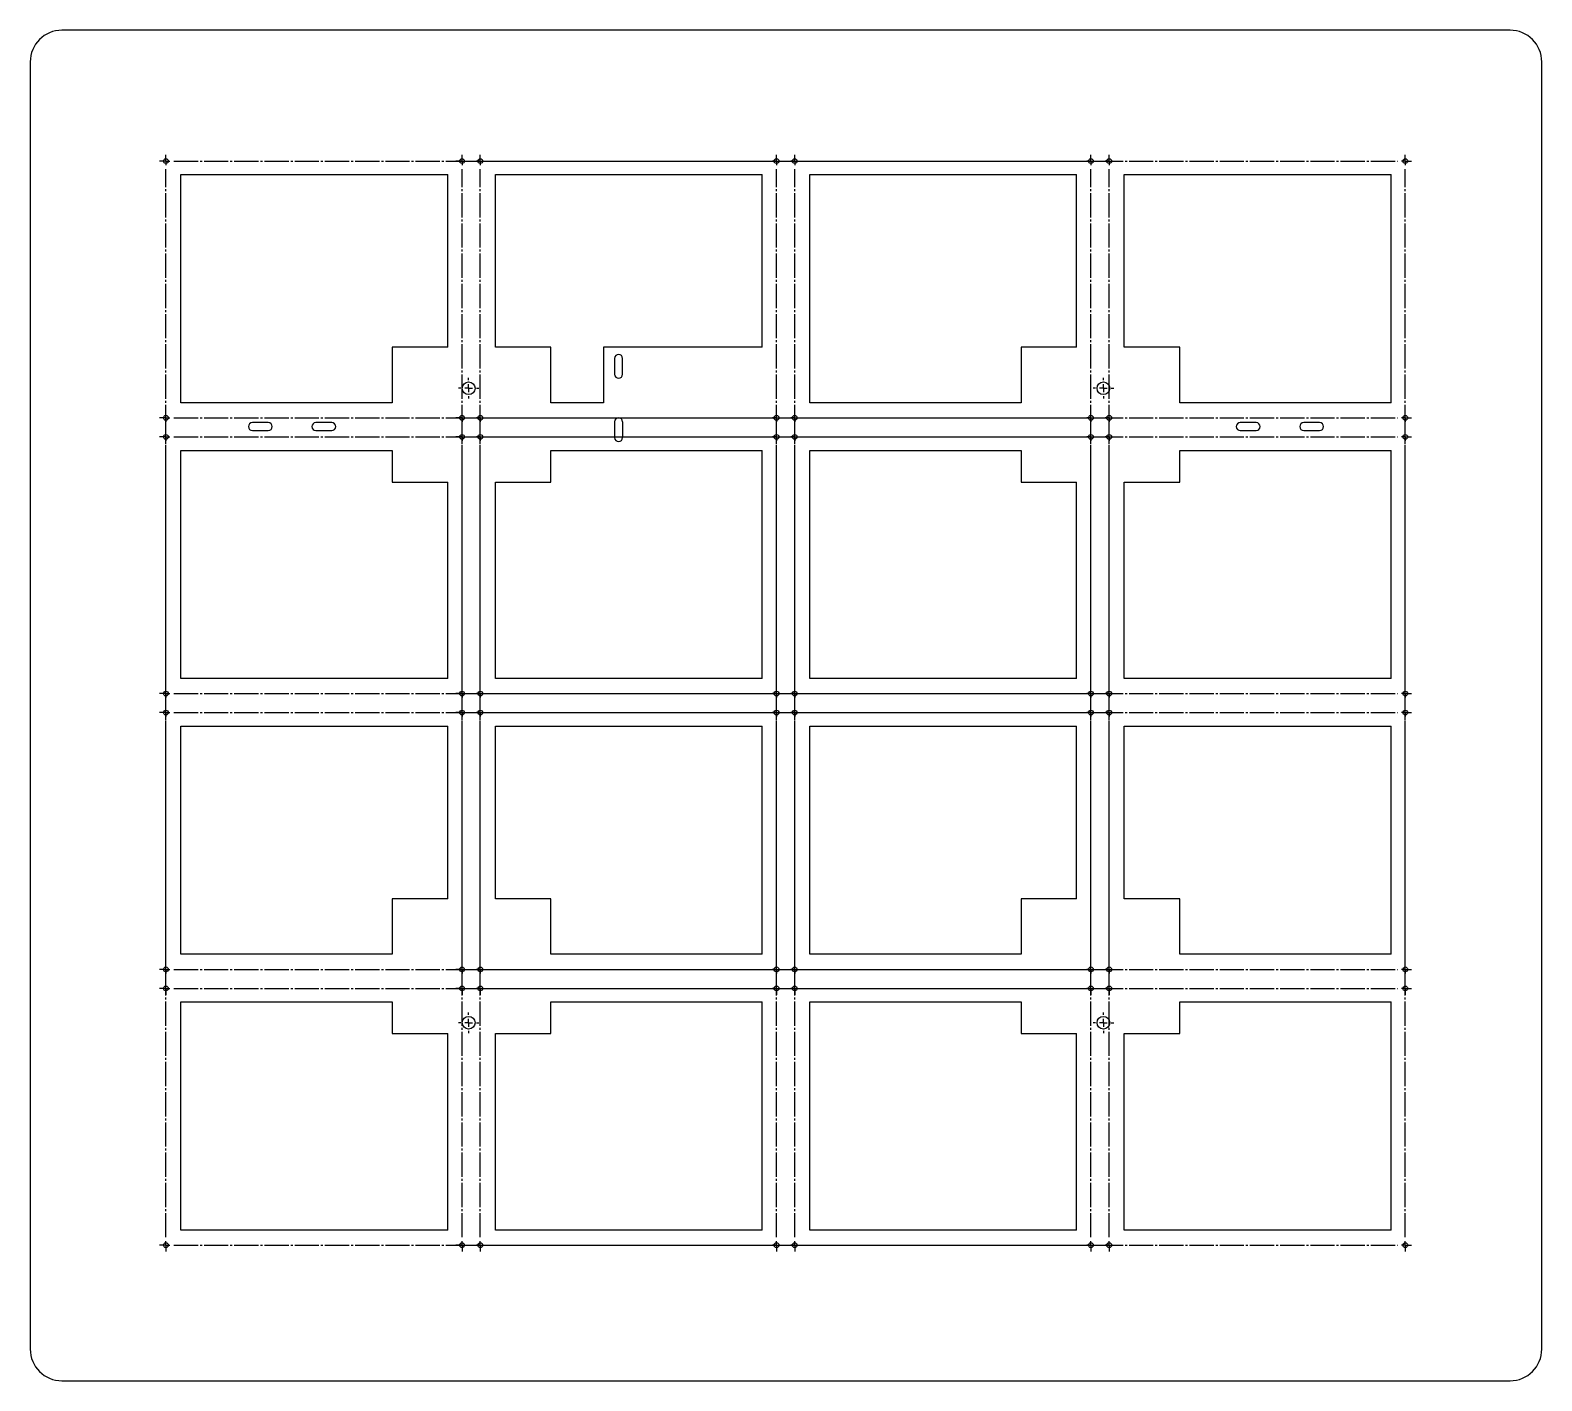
# Model space of a CAD drawing. Extents: x 24 to 977, y 74 to 925.
import ezdxf

# ---------------------------------------------------------------- set-up
doc = ezdxf.new("R2010")
doc.units = 0
doc.linetypes.add('SLD-CENTER', pattern=[19.05, 15.24, -1.27, 1.27, -1.27])
doc.layers.get('0').update_dxf_attribs({"linetype": 'CONTINUOUS'})
doc.layers.add('B', color=10, linetype='SLD-CENTER')

# ---------------------------------------------------------------- blocks, each defined once
blk = doc.blocks.new('SW_CENTERMARKSYMBOL_0')
at = {"layer": 'B', "color": 0}
for p, q in [((-198.15, 524.05), (-198.15, 525.55)), ((-198.15, 521.55), (-198.15, 524.05)), ((0, 524.05), (0, 525.55)), ((0, 521.55), (0, 524.05)), ((198.15, 524.05), (198.15, 525.55)), ((198.15, 521.55), (198.15, 524.05)), ((396.3, 524.05), (396.3, 525.55)), ((396.3, 521.55), (396.3, 524.05)), ((-200.65, 521.55), (-202.15, 521.55)), ((-198.15, 521.55), (-200.65, 521.55)), ((-198.15, 521.55), (-198.15, 519.05)), ((-198.15, 521.55), (-195.65, 521.55)), ((-198.15, 352.7), (-198.15, 516.55)), ((-193.15, 521.55), (-5, 521.55)), ((0, 521.55), (-2.5, 521.55)), ((0, 521.55), (0, 519.05)), ((0, 521.55), (2.5, 521.55)), ((0, 352.7), (0, 516.55)), ((5, 521.55), (193.15, 521.55)), ((198.15, 521.55), (195.65, 521.55)), ((198.15, 521.55), (198.15, 519.05)), ((198.15, 521.55), (200.65, 521.55)), ((198.15, 352.7), (198.15, 516.55)), ((203.15, 521.55), (391.3, 521.55)), ((396.3, 521.55), (393.8, 521.55)), ((396.3, 521.55), (396.3, 519.05)), ((396.3, 521.55), (398.8, 521.55)), ((396.3, 352.7), (396.3, 516.55)), ((398.8, 521.55), (400.3, 521.55)), ((-200.65, 347.7), (-202.15, 347.7)), ((-198.15, 347.7), (-200.65, 347.7)), ((-198.15, 347.7), (-198.15, 350.2)), ((-198.15, 347.7), (-198.15, 345.2)), ((-198.15, 347.7), (-195.65, 347.7)), ((-193.15, 347.7), (-5, 347.7)), ((0, 347.7), (-2.5, 347.7)), ((0, 347.7), (0, 350.2)), ((0, 347.7), (0, 345.2)), ((0, 347.7), (2.5, 347.7)), ((5, 347.7), (193.15, 347.7)), ((198.15, 347.7), (195.65, 347.7)), ((198.15, 347.7), (198.15, 350.2)), ((198.15, 347.7), (198.15, 345.2)), ((198.15, 347.7), (200.65, 347.7)), ((203.15, 347.7), (391.3, 347.7)), ((396.3, 347.7), (393.8, 347.7)), ((396.3, 347.7), (396.3, 350.2)), ((396.3, 347.7), (396.3, 345.2)), ((396.3, 347.7), (398.8, 347.7)), ((398.8, 347.7), (400.3, 347.7)), ((-198.15, 178.85), (-198.15, 342.7)), ((0, 178.85), (0, 342.7)), ((198.15, 178.85), (198.15, 342.7)), ((396.3, 178.85), (396.3, 342.7)), ((-200.65, 173.85), (-202.15, 173.85)), ((-198.15, 173.85), (-200.65, 173.85)), ((-198.15, 173.85), (-198.15, 176.35)), ((-198.15, 173.85), (-198.15, 171.35)), ((-198.15, 173.85), (-195.65, 173.85)), ((-193.15, 173.85), (-5, 173.85)), ((0, 173.85), (-2.5, 173.85)), ((0, 173.85), (0, 176.35)), ((0, 173.85), (0, 171.35)), ((0, 173.85), (2.5, 173.85)), ((5, 173.85), (193.15, 173.85)), ((198.15, 173.85), (195.65, 173.85)), ((198.15, 173.85), (198.15, 176.35)), ((198.15, 173.85), (198.15, 171.35)), ((198.15, 173.85), (200.65, 173.85)), ((203.15, 173.85), (391.3, 173.85)), ((396.3, 173.85), (393.8, 173.85)), ((396.3, 173.85), (396.3, 176.35)), ((396.3, 173.85), (396.3, 171.35)), ((396.3, 173.85), (398.8, 173.85)), ((398.8, 173.85), (400.3, 173.85)), ((-198.15, 5), (-198.15, 168.85)), ((0, 5), (0, 168.85)), ((198.15, 5), (198.15, 168.85)), ((396.3, 5), (396.3, 168.85)), ((-200.65, 0), (-202.15, 0)), ((-198.15, 0), (-200.65, 0)), ((-198.15, 0), (-198.15, 2.5)), ((-198.15, 0), (-198.15, -2.5)), ((-198.15, 0), (-195.65, 0)), ((-193.15, 0), (-5, 0)), ((0, 0), (-2.5, 0)), ((0, 0), (0, 2.5)), ((0, 0), (0, -2.5)), ((0, 0), (2.5, 0)), ((5, 0), (193.15, 0)), ((198.15, 0), (195.65, 0)), ((198.15, 0), (198.15, 2.5)), ((198.15, 0), (198.15, -2.5)), ((198.15, 0), (200.65, 0)), ((203.15, 0), (391.3, 0)), ((396.3, 0), (393.8, 0)), ((396.3, 0), (396.3, 2.5)), ((396.3, 0), (396.3, -2.5)), ((396.3, 0), (398.8, 0)), ((398.8, 0), (400.3, 0)), ((-198.15, -2.5), (-198.15, -4)), ((0, -2.5), (0, -4)), ((198.15, -2.5), (198.15, -4)), ((396.3, -2.5), (396.3, -4))]:
    blk.add_line(p, q, dxfattribs=at)
blk = doc.blocks.new('SW_CENTERMARKSYMBOL_1')
at = {"layer": 'B', "color": 0}
for p, q in [((-198.15, 524.05), (-198.15, 525.55)), ((-198.15, 521.55), (-198.15, 524.05)), ((0, 524.05), (0, 525.55)), ((0, 521.55), (0, 524.05)), ((198.15, 524.05), (198.15, 525.55)), ((198.15, 521.55), (198.15, 524.05)), ((396.3, 524.05), (396.3, 525.55)), ((396.3, 521.55), (396.3, 524.05)), ((-200.65, 521.55), (-202.15, 521.55)), ((-198.15, 521.55), (-200.65, 521.55)), ((-198.15, 521.55), (-198.15, 519.05)), ((-198.15, 521.55), (-195.65, 521.55)), ((-198.15, 352.7), (-198.15, 516.55)), ((-193.15, 521.55), (-5, 521.55)), ((0, 521.55), (-2.5, 521.55)), ((0, 521.55), (0, 519.05)), ((0, 521.55), (2.5, 521.55)), ((0, 352.7), (0, 516.55)), ((5, 521.55), (193.15, 521.55)), ((198.15, 521.55), (195.65, 521.55)), ((198.15, 521.55), (198.15, 519.05)), ((198.15, 521.55), (200.65, 521.55)), ((198.15, 352.7), (198.15, 516.55)), ((203.15, 521.55), (391.3, 521.55)), ((396.3, 521.55), (393.8, 521.55)), ((396.3, 521.55), (396.3, 519.05)), ((396.3, 521.55), (398.8, 521.55)), ((396.3, 352.7), (396.3, 516.55)), ((398.8, 521.55), (400.3, 521.55)), ((-200.65, 347.7), (-202.15, 347.7)), ((-198.15, 347.7), (-200.65, 347.7)), ((-198.15, 347.7), (-198.15, 350.2)), ((-198.15, 347.7), (-198.15, 345.2)), ((-198.15, 347.7), (-195.65, 347.7)), ((-193.15, 347.7), (-5, 347.7)), ((0, 347.7), (-2.5, 347.7)), ((0, 347.7), (0, 350.2)), ((0, 347.7), (0, 345.2)), ((0, 347.7), (2.5, 347.7)), ((5, 347.7), (193.15, 347.7)), ((198.15, 347.7), (195.65, 347.7)), ((198.15, 347.7), (198.15, 350.2)), ((198.15, 347.7), (198.15, 345.2)), ((198.15, 347.7), (200.65, 347.7)), ((203.15, 347.7), (391.3, 347.7)), ((396.3, 347.7), (393.8, 347.7)), ((396.3, 347.7), (396.3, 350.2)), ((396.3, 347.7), (396.3, 345.2)), ((396.3, 347.7), (398.8, 347.7)), ((398.8, 347.7), (400.3, 347.7)), ((-198.15, 178.85), (-198.15, 342.7)), ((0, 178.85), (0, 342.7)), ((198.15, 178.85), (198.15, 342.7)), ((396.3, 178.85), (396.3, 342.7)), ((-200.65, 173.85), (-202.15, 173.85)), ((-198.15, 173.85), (-200.65, 173.85)), ((-198.15, 173.85), (-198.15, 176.35)), ((-198.15, 173.85), (-198.15, 171.35)), ((-198.15, 173.85), (-195.65, 173.85)), ((-193.15, 173.85), (-5, 173.85)), ((0, 173.85), (-2.5, 173.85)), ((0, 173.85), (0, 176.35)), ((0, 173.85), (0, 171.35)), ((0, 173.85), (2.5, 173.85)), ((5, 173.85), (193.15, 173.85)), ((198.15, 173.85), (195.65, 173.85)), ((198.15, 173.85), (198.15, 176.35)), ((198.15, 173.85), (198.15, 171.35)), ((198.15, 173.85), (200.65, 173.85)), ((203.15, 173.85), (391.3, 173.85)), ((396.3, 173.85), (393.8, 173.85)), ((396.3, 173.85), (396.3, 176.35)), ((396.3, 173.85), (396.3, 171.35)), ((396.3, 173.85), (398.8, 173.85)), ((398.8, 173.85), (400.3, 173.85)), ((-198.15, 5), (-198.15, 168.85)), ((0, 5), (0, 168.85)), ((198.15, 5), (198.15, 168.85)), ((396.3, 5), (396.3, 168.85)), ((-200.65, 0), (-202.15, 0)), ((-198.15, 0), (-200.65, 0)), ((-198.15, 0), (-198.15, 2.5)), ((-198.15, 0), (-198.15, -2.5)), ((-198.15, 0), (-195.65, 0)), ((-193.15, 0), (-5, 0)), ((0, 0), (-2.5, 0)), ((0, 0), (0, 2.5)), ((0, 0), (0, -2.5)), ((0, 0), (2.5, 0)), ((5, 0), (193.15, 0)), ((198.15, 0), (195.65, 0)), ((198.15, 0), (198.15, 2.5)), ((198.15, 0), (198.15, -2.5)), ((198.15, 0), (200.65, 0)), ((203.15, 0), (391.3, 0)), ((396.3, 0), (393.8, 0)), ((396.3, 0), (396.3, 2.5)), ((396.3, 0), (396.3, -2.5)), ((396.3, 0), (398.8, 0)), ((398.8, 0), (400.3, 0)), ((-198.15, -2.5), (-198.15, -4)), ((0, -2.5), (0, -4)), ((198.15, -2.5), (198.15, -4)), ((396.3, -2.5), (396.3, -4))]:
    blk.add_line(p, q, dxfattribs=at)
blk = doc.blocks.new('SW_CENTERMARKSYMBOL_2')
at = {"layer": 'B', "color": 0}
for p, q in [((-198.15, 524.05), (-198.15, 525.55)), ((-198.15, 521.55), (-198.15, 524.05)), ((0, 524.05), (0, 525.55)), ((0, 521.55), (0, 524.05)), ((198.15, 524.05), (198.15, 525.55)), ((198.15, 521.55), (198.15, 524.05)), ((396.3, 524.05), (396.3, 525.55)), ((396.3, 521.55), (396.3, 524.05)), ((-200.65, 521.55), (-202.15, 521.55)), ((-198.15, 521.55), (-200.65, 521.55)), ((-198.15, 521.55), (-198.15, 519.05)), ((-198.15, 521.55), (-195.65, 521.55)), ((-198.15, 352.7), (-198.15, 516.55)), ((-193.15, 521.55), (-5, 521.55)), ((0, 521.55), (-2.5, 521.55)), ((0, 521.55), (0, 519.05)), ((0, 521.55), (2.5, 521.55)), ((0, 352.7), (0, 516.55)), ((5, 521.55), (193.15, 521.55)), ((198.15, 521.55), (195.65, 521.55)), ((198.15, 521.55), (198.15, 519.05)), ((198.15, 521.55), (200.65, 521.55)), ((198.15, 352.7), (198.15, 516.55)), ((203.15, 521.55), (391.3, 521.55)), ((396.3, 521.55), (393.8, 521.55)), ((396.3, 521.55), (396.3, 519.05)), ((396.3, 521.55), (398.8, 521.55)), ((396.3, 352.7), (396.3, 516.55)), ((398.8, 521.55), (400.3, 521.55)), ((-200.65, 347.7), (-202.15, 347.7)), ((-198.15, 347.7), (-200.65, 347.7)), ((-198.15, 347.7), (-198.15, 350.2)), ((-198.15, 347.7), (-198.15, 345.2)), ((-198.15, 347.7), (-195.65, 347.7)), ((-193.15, 347.7), (-5, 347.7)), ((0, 347.7), (-2.5, 347.7)), ((0, 347.7), (0, 350.2)), ((0, 347.7), (0, 345.2)), ((0, 347.7), (2.5, 347.7)), ((5, 347.7), (193.15, 347.7)), ((198.15, 347.7), (195.65, 347.7)), ((198.15, 347.7), (198.15, 350.2)), ((198.15, 347.7), (198.15, 345.2)), ((198.15, 347.7), (200.65, 347.7)), ((203.15, 347.7), (391.3, 347.7)), ((396.3, 347.7), (393.8, 347.7)), ((396.3, 347.7), (396.3, 350.2)), ((396.3, 347.7), (396.3, 345.2)), ((396.3, 347.7), (398.8, 347.7)), ((398.8, 347.7), (400.3, 347.7)), ((-198.15, 178.85), (-198.15, 342.7)), ((0, 178.85), (0, 342.7)), ((198.15, 178.85), (198.15, 342.7)), ((396.3, 178.85), (396.3, 342.7)), ((-200.65, 173.85), (-202.15, 173.85)), ((-198.15, 173.85), (-200.65, 173.85)), ((-198.15, 173.85), (-198.15, 176.35)), ((-198.15, 173.85), (-198.15, 171.35)), ((-198.15, 173.85), (-195.65, 173.85)), ((-193.15, 173.85), (-5, 173.85)), ((0, 173.85), (-2.5, 173.85)), ((0, 173.85), (0, 176.35)), ((0, 173.85), (0, 171.35)), ((0, 173.85), (2.5, 173.85)), ((5, 173.85), (193.15, 173.85)), ((198.15, 173.85), (195.65, 173.85)), ((198.15, 173.85), (198.15, 176.35)), ((198.15, 173.85), (198.15, 171.35)), ((198.15, 173.85), (200.65, 173.85)), ((203.15, 173.85), (391.3, 173.85)), ((396.3, 173.85), (393.8, 173.85)), ((396.3, 173.85), (396.3, 176.35)), ((396.3, 173.85), (396.3, 171.35)), ((396.3, 173.85), (398.8, 173.85)), ((398.8, 173.85), (400.3, 173.85)), ((-198.15, 5), (-198.15, 168.85)), ((0, 5), (0, 168.85)), ((198.15, 5), (198.15, 168.85)), ((396.3, 5), (396.3, 168.85)), ((-200.65, 0), (-202.15, 0)), ((-198.15, 0), (-200.65, 0)), ((-198.15, 0), (-198.15, 2.5)), ((-198.15, 0), (-198.15, -2.5)), ((-198.15, 0), (-195.65, 0)), ((-193.15, 0), (-5, 0)), ((0, 0), (-2.5, 0)), ((0, 0), (0, 2.5)), ((0, 0), (0, -2.5)), ((0, 0), (2.5, 0)), ((5, 0), (193.15, 0)), ((198.15, 0), (195.65, 0)), ((198.15, 0), (198.15, 2.5)), ((198.15, 0), (198.15, -2.5)), ((198.15, 0), (200.65, 0)), ((203.15, 0), (391.3, 0)), ((396.3, 0), (393.8, 0)), ((396.3, 0), (396.3, 2.5)), ((396.3, 0), (396.3, -2.5)), ((396.3, 0), (398.8, 0)), ((398.8, 0), (400.3, 0)), ((-198.15, -2.5), (-198.15, -4)), ((0, -2.5), (0, -4)), ((198.15, -2.5), (198.15, -4)), ((396.3, -2.5), (396.3, -4))]:
    blk.add_line(p, q, dxfattribs=at)
blk = doc.blocks.new('SW_CENTERMARKSYMBOL_3')
at = {"layer": 'B', "color": 0}
for p, q in [((-198.15, 524.05), (-198.15, 525.55)), ((-198.15, 521.55), (-198.15, 524.05)), ((0, 524.05), (0, 525.55)), ((0, 521.55), (0, 524.05)), ((198.15, 524.05), (198.15, 525.55)), ((198.15, 521.55), (198.15, 524.05)), ((396.3, 524.05), (396.3, 525.55)), ((396.3, 521.55), (396.3, 524.05)), ((-200.65, 521.55), (-202.15, 521.55)), ((-198.15, 521.55), (-200.65, 521.55)), ((-198.15, 521.55), (-198.15, 519.05)), ((-198.15, 521.55), (-195.65, 521.55)), ((-198.15, 352.7), (-198.15, 516.55)), ((-193.15, 521.55), (-5, 521.55)), ((0, 521.55), (-2.5, 521.55)), ((0, 521.55), (0, 519.05)), ((0, 521.55), (2.5, 521.55)), ((0, 352.7), (0, 516.55)), ((5, 521.55), (193.15, 521.55)), ((198.15, 521.55), (195.65, 521.55)), ((198.15, 521.55), (198.15, 519.05)), ((198.15, 521.55), (200.65, 521.55)), ((198.15, 352.7), (198.15, 516.55)), ((203.15, 521.55), (391.3, 521.55)), ((396.3, 521.55), (393.8, 521.55)), ((396.3, 521.55), (396.3, 519.05)), ((396.3, 521.55), (398.8, 521.55)), ((396.3, 352.7), (396.3, 516.55)), ((398.8, 521.55), (400.3, 521.55)), ((-200.65, 347.7), (-202.15, 347.7)), ((-198.15, 347.7), (-200.65, 347.7)), ((-198.15, 347.7), (-198.15, 350.2)), ((-198.15, 347.7), (-198.15, 345.2)), ((-198.15, 347.7), (-195.65, 347.7)), ((-193.15, 347.7), (-5, 347.7)), ((0, 347.7), (-2.5, 347.7)), ((0, 347.7), (0, 350.2)), ((0, 347.7), (0, 345.2)), ((0, 347.7), (2.5, 347.7)), ((5, 347.7), (193.15, 347.7)), ((198.15, 347.7), (195.65, 347.7)), ((198.15, 347.7), (198.15, 350.2)), ((198.15, 347.7), (198.15, 345.2)), ((198.15, 347.7), (200.65, 347.7)), ((203.15, 347.7), (391.3, 347.7)), ((396.3, 347.7), (393.8, 347.7)), ((396.3, 347.7), (396.3, 350.2)), ((396.3, 347.7), (396.3, 345.2)), ((396.3, 347.7), (398.8, 347.7)), ((398.8, 347.7), (400.3, 347.7)), ((-198.15, 178.85), (-198.15, 342.7)), ((0, 178.85), (0, 342.7)), ((198.15, 178.85), (198.15, 342.7)), ((396.3, 178.85), (396.3, 342.7)), ((-200.65, 173.85), (-202.15, 173.85)), ((-198.15, 173.85), (-200.65, 173.85)), ((-198.15, 173.85), (-198.15, 176.35)), ((-198.15, 173.85), (-198.15, 171.35)), ((-198.15, 173.85), (-195.65, 173.85)), ((-193.15, 173.85), (-5, 173.85)), ((0, 173.85), (-2.5, 173.85)), ((0, 173.85), (0, 176.35)), ((0, 173.85), (0, 171.35)), ((0, 173.85), (2.5, 173.85)), ((5, 173.85), (193.15, 173.85)), ((198.15, 173.85), (195.65, 173.85)), ((198.15, 173.85), (198.15, 176.35)), ((198.15, 173.85), (198.15, 171.35)), ((198.15, 173.85), (200.65, 173.85)), ((203.15, 173.85), (391.3, 173.85)), ((396.3, 173.85), (393.8, 173.85)), ((396.3, 173.85), (396.3, 176.35)), ((396.3, 173.85), (396.3, 171.35)), ((396.3, 173.85), (398.8, 173.85)), ((398.8, 173.85), (400.3, 173.85)), ((-198.15, 5), (-198.15, 168.85)), ((0, 5), (0, 168.85)), ((198.15, 5), (198.15, 168.85)), ((396.3, 5), (396.3, 168.85)), ((-200.65, 0), (-202.15, 0)), ((-198.15, 0), (-200.65, 0)), ((-198.15, 0), (-198.15, 2.5)), ((-198.15, 0), (-198.15, -2.5)), ((-198.15, 0), (-195.65, 0)), ((-193.15, 0), (-5, 0)), ((0, 0), (-2.5, 0)), ((0, 0), (0, 2.5)), ((0, 0), (0, -2.5)), ((0, 0), (2.5, 0)), ((5, 0), (193.15, 0)), ((198.15, 0), (195.65, 0)), ((198.15, 0), (198.15, 2.5)), ((198.15, 0), (198.15, -2.5)), ((198.15, 0), (200.65, 0)), ((203.15, 0), (391.3, 0)), ((396.3, 0), (393.8, 0)), ((396.3, 0), (396.3, 2.5)), ((396.3, 0), (396.3, -2.5)), ((396.3, 0), (398.8, 0)), ((398.8, 0), (400.3, 0)), ((-198.15, -2.5), (-198.15, -4)), ((0, -2.5), (0, -4)), ((198.15, -2.5), (198.15, -4)), ((396.3, -2.5), (396.3, -4))]:
    blk.add_line(p, q, dxfattribs=at)
blk = doc.blocks.new('SW_CENTERMARKSYMBOL_4')
at = {"layer": 'B', "color": 0}
for p, q in [((-5, 0), (-6.5, 0)), ((0, 0), (-2.5, 0)), ((0, 5), (0, 6.5)), ((0, 0), (0, 2.5)), ((0, 0), (0, -2.5)), ((0, 0), (2.5, 0)), ((5, 0), (6.5, 0)), ((0, -5), (0, -6.5))]:
    blk.add_line(p, q, dxfattribs=at)
blk = doc.blocks.new('SW_CENTERMARKSYMBOL_5')
at = {"layer": 'B', "color": 0}
for p, q in [((-5, 0), (-6.5, 0)), ((0, 0), (-2.5, 0)), ((0, 5), (0, 6.5)), ((0, 0), (0, 2.5)), ((0, 0), (0, -2.5)), ((0, 0), (2.5, 0)), ((5, 0), (6.5, 0)), ((0, -5), (0, -6.5))]:
    blk.add_line(p, q, dxfattribs=at)
blk = doc.blocks.new('SW_CENTERMARKSYMBOL_6')
at = {"layer": 'B', "color": 0}
for p, q in [((-5, 0), (-6.5, 0)), ((0, 0), (-2.5, 0)), ((0, 5), (0, 6.5)), ((0, 0), (0, 2.5)), ((0, 0), (0, -2.5)), ((0, 0), (2.5, 0)), ((5, 0), (6.5, 0)), ((0, -5), (0, -6.5))]:
    blk.add_line(p, q, dxfattribs=at)
blk = doc.blocks.new('SW_CENTERMARKSYMBOL_7')
at = {"layer": 'B', "color": 0}
for p, q in [((-5, 0), (-6.5, 0)), ((0, 0), (-2.5, 0)), ((0, 5), (0, 6.5)), ((0, 0), (0, 2.5)), ((0, 0), (0, -2.5)), ((0, 0), (2.5, 0)), ((5, 0), (6.5, 0)), ((0, -5), (0, -6.5))]:
    blk.add_line(p, q, dxfattribs=at)

msp = doc.modelspace()

# ---------------------------------------------------------------- linework, layer by layer
for p, q in [((956.83, 925.2), (44.23, 925.2)), ((24.23, 905.2), (24.23, 93.8)), ((976.83, 93.8), (976.83, 905.2)), ((119.23, 834.2), (287.38, 834.2)), ((119.23, 690.35), (119.23, 834.2)), ((287.38, 725.35), (287.38, 834.2)), ((317.38, 834.2), (485.53, 834.2)), ((317.38, 725.35), (317.38, 834.2)), ((485.53, 725.35), (485.53, 834.2)), ((515.53, 834.2), (683.68, 834.2)), ((515.53, 690.35), (515.53, 834.2)), ((683.68, 725.35), (683.68, 834.2)), ((713.68, 834.2), (881.83, 834.2)), ((713.68, 725.35), (713.68, 834.2)), ((881.83, 690.35), (881.83, 834.2)), ((252.38, 725.35), (252.38, 690.35)), ((287.38, 725.35), (252.38, 725.35)), ((352.38, 725.35), (317.38, 725.35)), ((352.38, 690.35), (352.38, 725.35)), ((485.53, 725.35), (385.53, 725.35)), ((385.53, 725.35), (385.53, 690.35)), ((648.68, 725.35), (648.68, 690.35)), ((683.68, 725.35), (648.68, 725.35)), ((748.68, 725.35), (713.68, 725.35)), ((748.68, 690.35), (748.68, 725.35)), ((392.53, 718.35), (392.53, 708.35)), ((397.53, 708.35), (397.53, 718.35)), ((252.38, 690.35), (119.23, 690.35)), ((385.53, 690.35), (352.38, 690.35)), ((648.68, 690.35), (515.53, 690.35)), ((881.83, 690.35), (748.68, 690.35)), ((174.23, 677.85), (164.23, 677.85)), ((214.23, 677.85), (204.23, 677.85)), ((392.53, 678.35), (392.53, 668.35)), ((397.53, 678.35), (397.53, 668.35)), ((796.83, 677.85), (786.83, 677.85)), ((836.83, 677.85), (826.83, 677.85)), ((164.23, 672.85), (174.23, 672.85)), ((204.23, 672.85), (214.23, 672.85)), ((786.83, 672.85), (796.83, 672.85)), ((826.83, 672.85), (836.83, 672.85)), ((119.23, 516.5), (119.23, 660.35)), ((119.23, 660.35), (252.38, 660.35)), ((252.38, 660.35), (252.38, 640.35)), ((352.38, 660.35), (485.53, 660.35)), ((352.38, 640.35), (352.38, 660.35)), ((485.53, 516.5), (485.53, 660.35)), ((515.53, 516.5), (515.53, 660.35)), ((515.53, 660.35), (648.68, 660.35)), ((648.68, 660.35), (648.68, 640.35)), ((748.68, 660.35), (881.83, 660.35)), ((748.68, 640.35), (748.68, 660.35)), ((881.83, 516.5), (881.83, 660.35)), ((252.38, 640.35), (287.38, 640.35)), ((287.38, 516.5), (287.38, 640.35)), ((317.38, 640.35), (352.38, 640.35)), ((317.38, 516.5), (317.38, 640.35)), ((648.68, 640.35), (683.68, 640.35)), ((683.68, 516.5), (683.68, 640.35)), ((713.68, 640.35), (748.68, 640.35)), ((713.68, 516.5), (713.68, 640.35)), ((287.38, 516.5), (119.23, 516.5)), ((485.53, 516.5), (317.38, 516.5)), ((683.68, 516.5), (515.53, 516.5)), ((881.83, 516.5), (713.68, 516.5)), ((119.23, 486.5), (287.38, 486.5)), ((119.23, 342.65), (119.23, 486.5)), ((287.38, 377.65), (287.38, 486.5)), ((317.38, 486.5), (485.53, 486.5)), ((317.38, 377.65), (317.38, 486.5)), ((485.53, 342.65), (485.53, 486.5)), ((515.53, 486.5), (683.68, 486.5)), ((515.53, 342.65), (515.53, 486.5)), ((683.68, 377.65), (683.68, 486.5)), ((713.68, 486.5), (881.83, 486.5)), ((713.68, 377.65), (713.68, 486.5)), ((881.83, 342.65), (881.83, 486.5)), ((287.38, 377.65), (252.38, 377.65)), ((252.38, 377.65), (252.38, 342.65)), ((352.38, 377.65), (317.38, 377.65)), ((352.38, 342.65), (352.38, 377.65)), ((648.68, 377.65), (648.68, 342.65)), ((683.68, 377.65), (648.68, 377.65)), ((748.68, 377.65), (713.68, 377.65)), ((748.68, 342.65), (748.68, 377.65)), ((252.38, 342.65), (119.23, 342.65)), ((485.53, 342.65), (352.38, 342.65)), ((648.68, 342.65), (515.53, 342.65)), ((881.83, 342.65), (748.68, 342.65)), ((119.23, 312.65), (252.38, 312.65)), ((119.23, 168.8), (119.23, 312.65)), ((252.38, 312.65), (252.38, 292.65)), ((352.38, 312.65), (485.53, 312.65)), ((352.38, 292.65), (352.38, 312.65)), ((485.53, 168.8), (485.53, 312.65)), ((515.53, 168.8), (515.53, 312.65)), ((515.53, 312.65), (648.68, 312.65)), ((648.68, 312.65), (648.68, 292.65)), ((748.68, 312.65), (881.83, 312.65)), ((748.68, 292.65), (748.68, 312.65)), ((881.83, 168.8), (881.83, 312.65)), ((252.38, 292.65), (287.38, 292.65)), ((287.38, 168.8), (287.38, 292.65)), ((317.38, 292.65), (352.38, 292.65)), ((317.38, 168.8), (317.38, 292.65)), ((648.68, 292.65), (683.68, 292.65)), ((683.68, 168.8), (683.68, 292.65)), ((713.68, 292.65), (748.68, 292.65)), ((713.68, 168.8), (713.68, 292.65)), ((287.38, 168.8), (119.23, 168.8)), ((485.53, 168.8), (317.38, 168.8)), ((683.68, 168.8), (515.53, 168.8)), ((881.83, 168.8), (713.68, 168.8)), ((44.23, 73.8), (956.83, 73.8))]:
    msp.add_line(p, q)
for centre, radius in [((109.73, 842.7), 1.5), ((296.38, 842.7), 1.5), ((307.88, 842.7), 1.5), ((494.53, 842.7), 1.5), ((506.03, 842.7), 1.5), ((692.68, 842.7), 1.5), ((704.18, 842.7), 1.5), ((890.83, 842.7), 1.5), ((300.53, 699.5), 4), ((700.53, 699.5), 4), ((109.73, 680.85), 1.5), ((296.38, 680.85), 1.5), ((307.88, 680.85), 1.5), ((494.53, 680.85), 1.5), ((506.03, 680.85), 1.5), ((692.68, 680.85), 1.5), ((704.18, 680.85), 1.5), ((890.83, 680.85), 1.5), ((109.73, 668.85), 1.5), ((296.38, 668.85), 1.5), ((307.88, 668.85), 1.5), ((494.53, 668.85), 1.5), ((506.03, 668.85), 1.5), ((692.68, 668.85), 1.5), ((704.18, 668.85), 1.5), ((890.83, 668.85), 1.5), ((109.73, 507), 1.5), ((296.38, 507), 1.5), ((307.88, 507), 1.5), ((494.53, 507), 1.5), ((506.03, 507), 1.5), ((692.68, 507), 1.5), ((704.18, 507), 1.5), ((890.83, 507), 1.5), ((109.73, 495), 1.5), ((296.38, 495), 1.5), ((307.88, 495), 1.5), ((494.53, 495), 1.5), ((506.03, 495), 1.5), ((692.68, 495), 1.5), ((704.18, 495), 1.5), ((890.83, 495), 1.5), ((109.73, 333.15), 1.5), ((296.38, 333.15), 1.5), ((307.88, 333.15), 1.5), ((494.53, 333.15), 1.5), ((506.03, 333.15), 1.5), ((692.68, 333.15), 1.5), ((704.18, 333.15), 1.5), ((890.83, 333.15), 1.5), ((109.73, 321.15), 1.5), ((296.38, 321.15), 1.5), ((307.88, 321.15), 1.5), ((494.53, 321.15), 1.5), ((506.03, 321.15), 1.5), ((692.68, 321.15), 1.5), ((704.18, 321.15), 1.5), ((890.83, 321.15), 1.5), ((300.53, 299.5), 4), ((700.53, 299.5), 4), ((109.73, 159.3), 1.5), ((296.38, 159.3), 1.5), ((307.88, 159.3), 1.5), ((494.53, 159.3), 1.5), ((506.03, 159.3), 1.5), ((692.68, 159.3), 1.5), ((704.18, 159.3), 1.5), ((890.83, 159.3), 1.5)]:
    msp.add_circle(centre, radius)
for centre, radius, start, end in [((44.23, 905.2), 20, 90, 180), ((956.83, 905.2), 20, 0, 90), ((395.03, 718.35), 2.5, 0, 180), ((395.03, 708.35), 2.5, 180, 0), ((164.23, 675.35), 2.5, 90, 270), ((174.23, 675.35), 2.5, 270, 90), ((204.23, 675.35), 2.5, 90, 270), ((214.23, 675.35), 2.5, 270, 90), ((395.03, 678.35), 2.5, 0, 180), ((786.83, 675.35), 2.5, 90, 270), ((796.83, 675.35), 2.5, 270, 90), ((826.83, 675.35), 2.5, 90, 270), ((836.83, 675.35), 2.5, 270, 90), ((395.03, 668.35), 2.5, 180, 0), ((44.23, 93.8), 20, 180, 270), ((956.83, 93.8), 20, 270, 0)]:
    msp.add_arc(centre, radius, start, end)

# ---------------------------------------------------------------- block references
at = {"layer": 'B'}
for name, p in [('SW_CENTERMARKSYMBOL_0', (307.88, 321.15)), ('SW_CENTERMARKSYMBOL_3', (494.53, 321.15)), ('SW_CENTERMARKSYMBOL_4', (300.53, 699.5)), ('SW_CENTERMARKSYMBOL_7', (700.53, 699.5)), ('SW_CENTERMARKSYMBOL_1', (307.88, 159.3)), ('SW_CENTERMARKSYMBOL_2', (494.53, 159.3)), ('SW_CENTERMARKSYMBOL_5', (300.53, 299.5)), ('SW_CENTERMARKSYMBOL_6', (700.53, 299.5))]:
    msp.add_blockref(name, p, dxfattribs=at)

doc.saveas('drawing.dxf')
